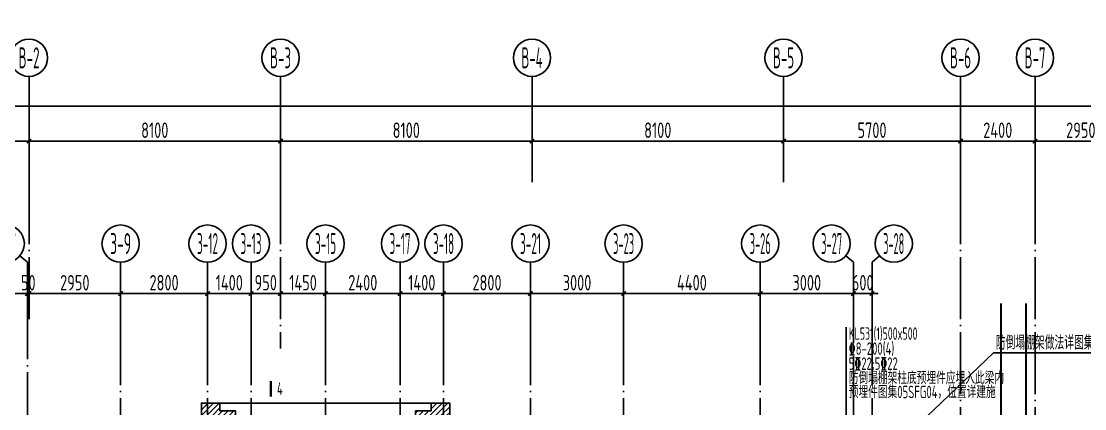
# Model space of a CAD drawing. Header units: millimetres. Extents: x 64473 to 386235, y 427387 to 703525.
# Drawn here: x 202196 to 236447, y 670514 to 683003 of the extents above; entities that cross this region are included whole.
import ezdxf
from ezdxf.enums import TextEntityAlignment as Align

# ---------------------------------------------------------------- set-up
doc = ezdxf.new("R2010")
doc.units = ezdxf.units.MM
doc.header["$LTSCALE"] = 100
doc.header["$PDMODE"] = 35
doc.header["$PDSIZE"] = 200
doc.linetypes.add('DOTE', pattern=[2.42, 2, -0.2, 0.02, -0.2])
for name, color, linetype in [('B-TEXT', 7, 'Continuous'), ('h斜线-1层', 7, 'Continuous'), ('L-AXIS', 3, 'Continuous'), ('L-dote', 253, 'DOTE'), ('L-TEXT', 6, 'Continuous'), ('wall-主楼', 2, 'Continuous'), ('垂直标注', 31, 'Continuous'), ('梁', 4, 'Continuous')]:
    doc.layers.add(name, color=color, linetype=linetype)
doc.styles.add('_TCH_AXIS', font='tssdeng.shx', dxfattribs={"width": 0.7, "bigfont": 'tssdchn.shx'})
doc.styles.add('COMPLEX', font='tssdeng.shx', dxfattribs={"width": 0.7, "bigfont": 'tssdchn.shx'})
doc.styles.get("Standard").update_dxf_attribs({"font": 'tssdeng.shx', "width": 0.7, "bigfont": 'tssdchn.shx'})
doc.styles.add('TSSD_Dimension', font='Tssdeng.shx', dxfattribs={"width": 0.7, "bigfont": 'tssdchn.shx'})
doc.dimstyles.new('TSSD_100_100$0', dxfattribs={"dimtxt": 300, "dimasz": 100, "dimexe": 250, "dimexo": 250, "dimgap": 100, "dimtad": 1, "dimdec": 0, "dimzin": 0, "dimdsep": 46, "dimtxsty": 'TSSD_Dimension', "dimblk": '_tsdbk', "dimblk1": '_tsdbk', "dimblk2": '_tsdbk', "dimsah": 1, "dimcen": 0, "dimclrt": 7, "dimadec": 0, "dimazin": 0, "dimtfac": 1, "dimtdec": 0, "dimtix": 1, "dimtmove": 2, "dimatfit": 3, "dimldrblk": '_tsdbk', "dimfxl": 1, "dimtolj": 1, "dimtzin": 0, "dimarcsym": 0})

# ---------------------------------------------------------------- blocks, each defined once
blk = doc.blocks.new('_tsdbk')
blk.add_line((-1, 0), (0, 0))
at = {"const_width": 0.5}
blk.add_lwpolyline([(-0.7, -0.7), (0.7, 0.7)], dxfattribs=at)
blk = doc.blocks.new('*D61')
at = {"layer": 'Defpoints', "color": 0}
for p in [(359046, 680262), (196946, 678055), (359046, 678055)]:
    blk.add_point(p, dxfattribs=at)
at = {"layer": 'L-AXIS', "color": 0, "lineweight": -2}
for p, q in [((196946, 678305), (196946, 680512)), ((197046, 680262), (358946, 680262)), ((359046, 678305), (359046, 680512))]:
    blk.add_line(p, q, dxfattribs=at)
at = {"layer": 'L-AXIS', "color": 0, "lineweight": -2, "xscale": 100, "yscale": 100, "zscale": 100, "rotation": 180}
blk.add_blockref('_tsdbk', (196946, 680262), dxfattribs=at)
at = {"layer": 'L-AXIS', "color": 0, "lineweight": -2, "xscale": 100, "yscale": 100, "zscale": 100}
blk.add_blockref('_tsdbk', (359046, 680262), dxfattribs=at)
at = {"layer": 'L-AXIS', "color": 7, "insert": (250239, 680612), "char_height": 500, "attachment_point": 5, "style": 'TSSD_Dimension'}
blk.add_mtext('\\A1;162100', dxfattribs=at)
blk = doc.blocks.new('_AXISO')
blk.add_circle((0, 0), 0.5)
at = {"layer": 'B-TEXT', "style": 'COMPLEX', "width": 1.450893}
blk.add_attdef('A', text='', height=0.56, dxfattribs=at).set_placement((0.249375, -0.28), (0.749375, -0.28), align=Align.FIT)
blk = doc.blocks.new('*D209')
at = {"layer": 'Defpoints', "color": 0}
for p in [(210546, 679141), (202446, 677820), (210546, 677820)]:
    blk.add_point(p, dxfattribs=at)
at = {"layer": 'L-AXIS', "color": 0, "lineweight": -2}
for p, q in [((202446, 678070), (202446, 679391)), ((210546, 678070), (210546, 679391)), ((202546, 679141), (210446, 679141))]:
    blk.add_line(p, q, dxfattribs=at)
at = {"layer": 'L-AXIS', "color": 0, "lineweight": -2, "xscale": 100, "yscale": 100, "zscale": 100, "rotation": 180}
blk.add_blockref('_tsdbk', (202446, 679141), dxfattribs=at)
at = {"layer": 'L-AXIS', "color": 0, "lineweight": -2, "xscale": 100, "yscale": 100, "zscale": 100}
blk.add_blockref('_tsdbk', (210546, 679141), dxfattribs=at)
at = {"layer": 'L-AXIS', "color": 7, "insert": (206496, 679491), "char_height": 500, "attachment_point": 5, "style": 'TSSD_Dimension'}
blk.add_mtext('\\A1;8100', dxfattribs=at)
blk = doc.blocks.new('*D211')
at = {"layer": 'Defpoints', "color": 0}
for p in [(210546, 674227), (209596, 673272), (210546, 673272)]:
    blk.add_point(p, dxfattribs=at)
at = {"layer": 'L-AXIS', "color": 0, "lineweight": -2}
for p, q in [((209596, 673522), (209596, 674477)), ((210546, 673522), (210546, 674477)), ((209696, 674227), (210446, 674227))]:
    blk.add_line(p, q, dxfattribs=at)
at = {"layer": 'L-AXIS', "color": 0, "lineweight": -2, "xscale": 100, "yscale": 100, "zscale": 100, "rotation": 180}
blk.add_blockref('_tsdbk', (209596, 674227), dxfattribs=at)
at = {"layer": 'L-AXIS', "color": 0, "lineweight": -2, "xscale": 100, "yscale": 100, "zscale": 100}
blk.add_blockref('_tsdbk', (210546, 674227), dxfattribs=at)
at = {"layer": 'L-AXIS', "color": 7, "insert": (210071, 674577), "char_height": 500, "attachment_point": 5, "style": 'TSSD_Dimension'}
blk.add_mtext('\\A1;950', dxfattribs=at)
blk = doc.blocks.new('*D269')
at = {"layer": 'Defpoints', "color": 0}
for p in [(202396, 674227), (199096, 673272), (202396, 673272)]:
    blk.add_point(p, dxfattribs=at)
at = {"layer": 'L-AXIS', "color": 0, "lineweight": -2}
for p, q in [((199096, 673522), (199096, 674477)), ((202396, 673522), (202396, 674477)), ((199196, 674227), (202296, 674227))]:
    blk.add_line(p, q, dxfattribs=at)
at = {"layer": 'L-AXIS', "color": 0, "lineweight": -2, "xscale": 100, "yscale": 100, "zscale": 100, "rotation": 180}
blk.add_blockref('_tsdbk', (199096, 674227), dxfattribs=at)
at = {"layer": 'L-AXIS', "color": 0, "lineweight": -2, "xscale": 100, "yscale": 100, "zscale": 100}
blk.add_blockref('_tsdbk', (202396, 674227), dxfattribs=at)
at = {"layer": 'L-AXIS', "color": 7, "insert": (200746, 674577), "char_height": 500, "attachment_point": 5, "style": 'TSSD_Dimension'}
blk.add_mtext('\\A1;3300', dxfattribs=at)
blk = doc.blocks.new('*D272')
at = {"layer": 'Defpoints', "color": 0}
for p in [(208196, 674227), (205396, 673272), (208196, 673272)]:
    blk.add_point(p, dxfattribs=at)
at = {"layer": 'L-AXIS', "color": 0, "lineweight": -2}
for p, q in [((205396, 673522), (205396, 674477)), ((208196, 673522), (208196, 674477)), ((205496, 674227), (208096, 674227))]:
    blk.add_line(p, q, dxfattribs=at)
at = {"layer": 'L-AXIS', "color": 0, "lineweight": -2, "xscale": 100, "yscale": 100, "zscale": 100, "rotation": 180}
blk.add_blockref('_tsdbk', (205396, 674227), dxfattribs=at)
at = {"layer": 'L-AXIS', "color": 0, "lineweight": -2, "xscale": 100, "yscale": 100, "zscale": 100}
blk.add_blockref('_tsdbk', (208196, 674227), dxfattribs=at)
at = {"layer": 'L-AXIS', "color": 7, "insert": (206796, 674577), "char_height": 500, "attachment_point": 5, "style": 'TSSD_Dimension'}
blk.add_mtext('\\A1;2800', dxfattribs=at)
blk = doc.blocks.new('*D273')
at = {"layer": 'Defpoints', "color": 0}
for p in [(205396, 674227), (202446, 673272), (205396, 673272)]:
    blk.add_point(p, dxfattribs=at)
at = {"layer": 'L-AXIS', "color": 0, "lineweight": -2}
for p, q in [((202446, 673522), (202446, 674477)), ((205396, 673522), (205396, 674477)), ((202546, 674227), (205296, 674227))]:
    blk.add_line(p, q, dxfattribs=at)
at = {"layer": 'L-AXIS', "color": 0, "lineweight": -2, "xscale": 100, "yscale": 100, "zscale": 100, "rotation": 180}
blk.add_blockref('_tsdbk', (202446, 674227), dxfattribs=at)
at = {"layer": 'L-AXIS', "color": 0, "lineweight": -2, "xscale": 100, "yscale": 100, "zscale": 100}
blk.add_blockref('_tsdbk', (205396, 674227), dxfattribs=at)
at = {"layer": 'L-AXIS', "color": 7, "insert": (203921, 674577), "char_height": 500, "attachment_point": 5, "style": 'TSSD_Dimension'}
blk.add_mtext('\\A1;2950', dxfattribs=at)
blk = doc.blocks.new('*D274')
at = {"layer": 'Defpoints', "color": 0}
for p in [(202446, 674227), (202396, 673272), (202446, 673272)]:
    blk.add_point(p, dxfattribs=at)
at = {"layer": 'L-AXIS', "color": 0, "lineweight": -2}
for p, q in [((202396, 673522), (202396, 674477)), ((202446, 673522), (202446, 674477)), ((202296, 674227), (202196, 674227)), ((202396, 674227), (202446, 674227)), ((202546, 674227), (202646, 674227))]:
    blk.add_line(p, q, dxfattribs=at)
at = {"layer": 'L-AXIS', "color": 0, "lineweight": -2, "xscale": 100, "yscale": 100, "zscale": 100}
blk.add_blockref('_tsdbk', (202396, 674227), dxfattribs=at)
at = {"layer": 'L-AXIS', "color": 0, "lineweight": -2, "xscale": 100, "yscale": 100, "zscale": 100, "rotation": 180}
blk.add_blockref('_tsdbk', (202446, 674227), dxfattribs=at)
at = {"layer": 'L-AXIS', "color": 7, "insert": (202421, 674577), "char_height": 500, "attachment_point": 5, "style": 'TSSD_Dimension'}
blk.add_mtext('\\A1;50', dxfattribs=at)
blk = doc.blocks.new('*D275')
at = {"layer": 'Defpoints', "color": 0}
for p in [(209596, 674227), (208196, 673272), (209596, 673272)]:
    blk.add_point(p, dxfattribs=at)
at = {"layer": 'L-AXIS', "color": 0, "lineweight": -2}
for p, q in [((208196, 673522), (208196, 674477)), ((209596, 673522), (209596, 674477)), ((208296, 674227), (209496, 674227))]:
    blk.add_line(p, q, dxfattribs=at)
at = {"layer": 'L-AXIS', "color": 0, "lineweight": -2, "xscale": 100, "yscale": 100, "zscale": 100, "rotation": 180}
blk.add_blockref('_tsdbk', (208196, 674227), dxfattribs=at)
at = {"layer": 'L-AXIS', "color": 0, "lineweight": -2, "xscale": 100, "yscale": 100, "zscale": 100}
blk.add_blockref('_tsdbk', (209596, 674227), dxfattribs=at)
at = {"layer": 'L-AXIS', "color": 7, "insert": (208896, 674577), "char_height": 500, "attachment_point": 5, "style": 'TSSD_Dimension'}
blk.add_mtext('\\A1;1400', dxfattribs=at)
blk = doc.blocks.new('*D276')
at = {"layer": 'Defpoints', "color": 0}
for p in [(202446, 679141), (196946, 677820), (202446, 677820)]:
    blk.add_point(p, dxfattribs=at)
at = {"layer": 'L-AXIS', "color": 0, "lineweight": -2}
for p, q in [((196946, 678070), (196946, 679391)), ((202446, 678070), (202446, 679391)), ((197046, 679141), (202346, 679141))]:
    blk.add_line(p, q, dxfattribs=at)
at = {"layer": 'L-AXIS', "color": 0, "lineweight": -2, "xscale": 100, "yscale": 100, "zscale": 100, "rotation": 180}
blk.add_blockref('_tsdbk', (196946, 679141), dxfattribs=at)
at = {"layer": 'L-AXIS', "color": 0, "lineweight": -2, "xscale": 100, "yscale": 100, "zscale": 100}
blk.add_blockref('_tsdbk', (202446, 679141), dxfattribs=at)
at = {"layer": 'L-AXIS', "color": 7, "insert": (199696, 679491), "char_height": 500, "attachment_point": 5, "style": 'TSSD_Dimension'}
blk.add_mtext('\\A1;5500', dxfattribs=at)
blk = doc.blocks.new('*D328')
at = {"layer": 'Defpoints', "color": 0}
for p in [(225996, 674227), (221596, 673272), (225996, 673272)]:
    blk.add_point(p, dxfattribs=at)
at = {"layer": 'L-AXIS', "color": 0, "lineweight": -2}
for p, q in [((221596, 673522), (221596, 674477)), ((225996, 673522), (225996, 674477)), ((221696, 674227), (225896, 674227))]:
    blk.add_line(p, q, dxfattribs=at)
at = {"layer": 'L-AXIS', "color": 0, "lineweight": -2, "xscale": 100, "yscale": 100, "zscale": 100, "rotation": 180}
blk.add_blockref('_tsdbk', (221596, 674227), dxfattribs=at)
at = {"layer": 'L-AXIS', "color": 0, "lineweight": -2, "xscale": 100, "yscale": 100, "zscale": 100}
blk.add_blockref('_tsdbk', (225996, 674227), dxfattribs=at)
at = {"layer": 'L-AXIS', "color": 7, "insert": (223796, 674577), "char_height": 500, "attachment_point": 5, "style": 'TSSD_Dimension'}
blk.add_mtext('\\A1;4400', dxfattribs=at)
blk = doc.blocks.new('*D337')
at = {"layer": 'Defpoints', "color": 0}
for p in [(218596, 674227), (215796, 673272), (218596, 673272)]:
    blk.add_point(p, dxfattribs=at)
at = {"layer": 'L-AXIS', "color": 0, "lineweight": -2}
for p, q in [((215796, 673522), (215796, 674477)), ((218596, 673522), (218596, 674477)), ((215896, 674227), (218496, 674227))]:
    blk.add_line(p, q, dxfattribs=at)
at = {"layer": 'L-AXIS', "color": 0, "lineweight": -2, "xscale": 100, "yscale": 100, "zscale": 100, "rotation": 180}
blk.add_blockref('_tsdbk', (215796, 674227), dxfattribs=at)
at = {"layer": 'L-AXIS', "color": 0, "lineweight": -2, "xscale": 100, "yscale": 100, "zscale": 100}
blk.add_blockref('_tsdbk', (218596, 674227), dxfattribs=at)
at = {"layer": 'L-AXIS', "color": 7, "insert": (217196, 674577), "char_height": 500, "attachment_point": 5, "style": 'TSSD_Dimension'}
blk.add_mtext('\\A1;2800', dxfattribs=at)
blk = doc.blocks.new('*D338')
at = {"layer": 'Defpoints', "color": 0}
for p in [(214396, 674227), (211996, 673272), (214396, 673272)]:
    blk.add_point(p, dxfattribs=at)
at = {"layer": 'L-AXIS', "color": 0, "lineweight": -2}
for p, q in [((211996, 673522), (211996, 674477)), ((214396, 673522), (214396, 674477)), ((212096, 674227), (214296, 674227))]:
    blk.add_line(p, q, dxfattribs=at)
at = {"layer": 'L-AXIS', "color": 0, "lineweight": -2, "xscale": 100, "yscale": 100, "zscale": 100, "rotation": 180}
blk.add_blockref('_tsdbk', (211996, 674227), dxfattribs=at)
at = {"layer": 'L-AXIS', "color": 0, "lineweight": -2, "xscale": 100, "yscale": 100, "zscale": 100}
blk.add_blockref('_tsdbk', (214396, 674227), dxfattribs=at)
at = {"layer": 'L-AXIS', "color": 7, "insert": (213196, 674577), "char_height": 500, "attachment_point": 5, "style": 'TSSD_Dimension'}
blk.add_mtext('\\A1;2400', dxfattribs=at)
blk = doc.blocks.new('*D339')
at = {"layer": 'Defpoints', "color": 0}
for p in [(211996, 674227), (210546, 673272), (211996, 673272)]:
    blk.add_point(p, dxfattribs=at)
at = {"layer": 'L-AXIS', "color": 0, "lineweight": -2}
for p, q in [((210546, 673522), (210546, 674477)), ((211996, 673522), (211996, 674477)), ((210646, 674227), (211896, 674227))]:
    blk.add_line(p, q, dxfattribs=at)
at = {"layer": 'L-AXIS', "color": 0, "lineweight": -2, "xscale": 100, "yscale": 100, "zscale": 100, "rotation": 180}
blk.add_blockref('_tsdbk', (210546, 674227), dxfattribs=at)
at = {"layer": 'L-AXIS', "color": 0, "lineweight": -2, "xscale": 100, "yscale": 100, "zscale": 100}
blk.add_blockref('_tsdbk', (211996, 674227), dxfattribs=at)
at = {"layer": 'L-AXIS', "color": 7, "insert": (211271, 674577), "char_height": 500, "attachment_point": 5, "style": 'TSSD_Dimension'}
blk.add_mtext('\\A1;1450', dxfattribs=at)
blk = doc.blocks.new('*D340')
at = {"layer": 'Defpoints', "color": 0}
for p in [(215796, 674227), (214396, 673272), (215796, 673272)]:
    blk.add_point(p, dxfattribs=at)
at = {"layer": 'L-AXIS', "color": 0, "lineweight": -2}
for p, q in [((214396, 673522), (214396, 674477)), ((215796, 673522), (215796, 674477)), ((214496, 674227), (215696, 674227))]:
    blk.add_line(p, q, dxfattribs=at)
at = {"layer": 'L-AXIS', "color": 0, "lineweight": -2, "xscale": 100, "yscale": 100, "zscale": 100, "rotation": 180}
blk.add_blockref('_tsdbk', (214396, 674227), dxfattribs=at)
at = {"layer": 'L-AXIS', "color": 0, "lineweight": -2, "xscale": 100, "yscale": 100, "zscale": 100}
blk.add_blockref('_tsdbk', (215796, 674227), dxfattribs=at)
at = {"layer": 'L-AXIS', "color": 7, "insert": (215096, 674577), "char_height": 500, "attachment_point": 5, "style": 'TSSD_Dimension'}
blk.add_mtext('\\A1;1400', dxfattribs=at)
blk = doc.blocks.new('*D342')
at = {"layer": 'Defpoints', "color": 0}
for p in [(221596, 674227), (218596, 673272), (221596, 673272)]:
    blk.add_point(p, dxfattribs=at)
at = {"layer": 'L-AXIS', "color": 0, "lineweight": -2}
for p, q in [((218596, 673522), (218596, 674477)), ((221596, 673522), (221596, 674477)), ((218696, 674227), (221496, 674227))]:
    blk.add_line(p, q, dxfattribs=at)
at = {"layer": 'L-AXIS', "color": 0, "lineweight": -2, "xscale": 100, "yscale": 100, "zscale": 100, "rotation": 180}
blk.add_blockref('_tsdbk', (218596, 674227), dxfattribs=at)
at = {"layer": 'L-AXIS', "color": 0, "lineweight": -2, "xscale": 100, "yscale": 100, "zscale": 100}
blk.add_blockref('_tsdbk', (221596, 674227), dxfattribs=at)
at = {"layer": 'L-AXIS', "color": 7, "insert": (220096, 674577), "char_height": 500, "attachment_point": 5, "style": 'TSSD_Dimension'}
blk.add_mtext('\\A1;3000', dxfattribs=at)
blk = doc.blocks.new('*D345')
at = {"layer": 'Defpoints', "color": 0}
for p in [(229596, 674227), (228996, 673272), (229596, 673272)]:
    blk.add_point(p, dxfattribs=at)
at = {"layer": 'L-AXIS', "color": 0, "lineweight": -2}
for p, q in [((228996, 673522), (228996, 674477)), ((229596, 673522), (229596, 674477)), ((228896, 674227), (228796, 674227)), ((228996, 674227), (229596, 674227)), ((229696, 674227), (229796, 674227))]:
    blk.add_line(p, q, dxfattribs=at)
at = {"layer": 'L-AXIS', "color": 0, "lineweight": -2, "xscale": 100, "yscale": 100, "zscale": 100}
blk.add_blockref('_tsdbk', (228996, 674227), dxfattribs=at)
at = {"layer": 'L-AXIS', "color": 0, "lineweight": -2, "xscale": 100, "yscale": 100, "zscale": 100, "rotation": 180}
blk.add_blockref('_tsdbk', (229596, 674227), dxfattribs=at)
at = {"layer": 'L-AXIS', "color": 7, "insert": (229296, 674577), "char_height": 500, "attachment_point": 5, "style": 'TSSD_Dimension'}
blk.add_mtext('\\A1;600', dxfattribs=at)
blk = doc.blocks.new('*D346')
at = {"layer": 'Defpoints', "color": 0}
for p in [(228996, 674227), (225996, 673272), (228996, 673272)]:
    blk.add_point(p, dxfattribs=at)
at = {"layer": 'L-AXIS', "color": 0, "lineweight": -2}
for p, q in [((225996, 673522), (225996, 674477)), ((228996, 673522), (228996, 674477)), ((226096, 674227), (228896, 674227))]:
    blk.add_line(p, q, dxfattribs=at)
at = {"layer": 'L-AXIS', "color": 0, "lineweight": -2, "xscale": 100, "yscale": 100, "zscale": 100, "rotation": 180}
blk.add_blockref('_tsdbk', (225996, 674227), dxfattribs=at)
at = {"layer": 'L-AXIS', "color": 0, "lineweight": -2, "xscale": 100, "yscale": 100, "zscale": 100}
blk.add_blockref('_tsdbk', (228996, 674227), dxfattribs=at)
at = {"layer": 'L-AXIS', "color": 7, "insert": (227496, 674577), "char_height": 500, "attachment_point": 5, "style": 'TSSD_Dimension'}
blk.add_mtext('\\A1;3000', dxfattribs=at)
blk = doc.blocks.new('*D347')
at = {"layer": 'Defpoints', "color": 0}
for p in [(226746, 679141), (218646, 677820), (226746, 677820)]:
    blk.add_point(p, dxfattribs=at)
at = {"layer": 'L-AXIS', "color": 0, "lineweight": -2}
for p, q in [((218646, 678070), (218646, 679391)), ((226746, 678070), (226746, 679391)), ((218746, 679141), (226646, 679141))]:
    blk.add_line(p, q, dxfattribs=at)
at = {"layer": 'L-AXIS', "color": 0, "lineweight": -2, "xscale": 100, "yscale": 100, "zscale": 100, "rotation": 180}
blk.add_blockref('_tsdbk', (218646, 679141), dxfattribs=at)
at = {"layer": 'L-AXIS', "color": 0, "lineweight": -2, "xscale": 100, "yscale": 100, "zscale": 100}
blk.add_blockref('_tsdbk', (226746, 679141), dxfattribs=at)
at = {"layer": 'L-AXIS', "color": 7, "insert": (222696, 679491), "char_height": 500, "attachment_point": 5, "style": 'TSSD_Dimension'}
blk.add_mtext('\\A1;8100', dxfattribs=at)
blk = doc.blocks.new('*D348')
at = {"layer": 'Defpoints', "color": 0}
for p in [(218646, 679141), (210546, 677820), (218646, 677820)]:
    blk.add_point(p, dxfattribs=at)
at = {"layer": 'L-AXIS', "color": 0, "lineweight": -2}
for p, q in [((210546, 678070), (210546, 679391)), ((218646, 678070), (218646, 679391)), ((210646, 679141), (218546, 679141))]:
    blk.add_line(p, q, dxfattribs=at)
at = {"layer": 'L-AXIS', "color": 0, "lineweight": -2, "xscale": 100, "yscale": 100, "zscale": 100, "rotation": 180}
blk.add_blockref('_tsdbk', (210546, 679141), dxfattribs=at)
at = {"layer": 'L-AXIS', "color": 0, "lineweight": -2, "xscale": 100, "yscale": 100, "zscale": 100}
blk.add_blockref('_tsdbk', (218646, 679141), dxfattribs=at)
at = {"layer": 'L-AXIS', "color": 7, "insert": (214596, 679491), "char_height": 500, "attachment_point": 5, "style": 'TSSD_Dimension'}
blk.add_mtext('\\A1;8100', dxfattribs=at)
blk = doc.blocks.new('*D349')
at = {"layer": 'Defpoints', "color": 0}
for p in [(234846, 679141), (232446, 677820), (234846, 677820)]:
    blk.add_point(p, dxfattribs=at)
at = {"layer": 'L-AXIS', "color": 0, "lineweight": -2}
for p, q in [((232446, 678070), (232446, 679391)), ((234846, 678070), (234846, 679391)), ((232546, 679141), (234746, 679141))]:
    blk.add_line(p, q, dxfattribs=at)
at = {"layer": 'L-AXIS', "color": 0, "lineweight": -2, "xscale": 100, "yscale": 100, "zscale": 100, "rotation": 180}
blk.add_blockref('_tsdbk', (232446, 679141), dxfattribs=at)
at = {"layer": 'L-AXIS', "color": 0, "lineweight": -2, "xscale": 100, "yscale": 100, "zscale": 100}
blk.add_blockref('_tsdbk', (234846, 679141), dxfattribs=at)
at = {"layer": 'L-AXIS', "color": 7, "insert": (233646, 679491), "char_height": 500, "attachment_point": 5, "style": 'TSSD_Dimension'}
blk.add_mtext('\\A1;2400', dxfattribs=at)
blk = doc.blocks.new('*D350')
at = {"layer": 'Defpoints', "color": 0}
for p in [(232446, 679141), (226746, 677820), (232446, 677820)]:
    blk.add_point(p, dxfattribs=at)
at = {"layer": 'L-AXIS', "color": 0, "lineweight": -2}
for p, q in [((226746, 678070), (226746, 679391)), ((232446, 678070), (232446, 679391)), ((226846, 679141), (232346, 679141))]:
    blk.add_line(p, q, dxfattribs=at)
at = {"layer": 'L-AXIS', "color": 0, "lineweight": -2, "xscale": 100, "yscale": 100, "zscale": 100, "rotation": 180}
blk.add_blockref('_tsdbk', (226746, 679141), dxfattribs=at)
at = {"layer": 'L-AXIS', "color": 0, "lineweight": -2, "xscale": 100, "yscale": 100, "zscale": 100}
blk.add_blockref('_tsdbk', (232446, 679141), dxfattribs=at)
at = {"layer": 'L-AXIS', "color": 7, "insert": (229596, 679491), "char_height": 500, "attachment_point": 5, "style": 'TSSD_Dimension'}
blk.add_mtext('\\A1;5700', dxfattribs=at)
blk = doc.blocks.new('*D351')
at = {"layer": 'Defpoints', "color": 0}
for p in [(237796, 679141), (234846, 677820), (237796, 677820)]:
    blk.add_point(p, dxfattribs=at)
at = {"layer": 'L-AXIS', "color": 0, "lineweight": -2}
for p, q in [((234846, 678070), (234846, 679391)), ((237796, 678070), (237796, 679391)), ((234946, 679141), (237696, 679141))]:
    blk.add_line(p, q, dxfattribs=at)
at = {"layer": 'L-AXIS', "color": 0, "lineweight": -2, "xscale": 100, "yscale": 100, "zscale": 100, "rotation": 180}
blk.add_blockref('_tsdbk', (234846, 679141), dxfattribs=at)
at = {"layer": 'L-AXIS', "color": 0, "lineweight": -2, "xscale": 100, "yscale": 100, "zscale": 100}
blk.add_blockref('_tsdbk', (237796, 679141), dxfattribs=at)
at = {"layer": 'L-AXIS', "color": 7, "insert": (236321, 679491), "char_height": 500, "attachment_point": 5, "style": 'TSSD_Dimension'}
blk.add_mtext('\\A1;2950', dxfattribs=at)
blk = doc.blocks.new('后浇带现场')
at = {"color": 6, "lineweight": 30}
for points in [[(714656, 762040), (714656, 738930), (710056, 738930), (710056, 730049), (775507, 730049), (775507, 772730)], [(715456, 762040), (715456, 738130), (710856, 738130), (710856, 730849), (774707, 730849), (774707, 772730)]]:
    blk.add_lwpolyline(points, dxfattribs=at)

msp = doc.modelspace()

# ---------------------------------------------------------------- hatches: boundary and pattern name
at = {"layer": 'h斜线-1层'}
h = msp.add_hatch(dxfattribs=at)
h.set_pattern_fill('ANSI31', color=256, scale=40, angle=-3e-12, style=0)
h.paths.add_polyline_path([(208596.5, 670694.7), (207996.5, 670694.7), (207996.5, 667594.7), (208096.5, 667594.7), (208096.5, 670294.5), (209096.5, 670294.5), (209096.5, 670444.7), (208596.5, 670444.7)])
h = msp.add_hatch(dxfattribs=at)
h.set_pattern_fill('ANSI31', color=256, scale=40, angle=-3e-12, style=0)
h.paths.add_polyline_path([(215996.5, 670694.7), (215396.5, 670694.7), (215396.5, 670444.7), (214896.5, 670444.7), (214896.5, 670294.5), (215896.5, 670294.6), (215896.5, 667594.7), (215996.5, 667594.7)])

# ---------------------------------------------------------------- linework, layer by layer
at = {"layer": 'L-AXIS'}
for p, q in [((202446.5, 681225.4), (202446.5, 677819.9)), ((210546.5, 681225.4), (210546.5, 677819.9)), ((218646.5, 681225.4), (218646.5, 677819.9)), ((226746.5, 681225.4), (226746.5, 677819.9)), ((232446.5, 681225.4), (232446.5, 677819.9)), ((234846.5, 681225.4), (234846.5, 677819.9)), ((202396.5, 675237.2), (202152, 675446.7)), ((228996.5, 675237.2), (228752, 675446.7)), ((229596.5, 675237.2), (229840.9, 675446.7)), ((202396.5, 675237.2), (202396.5, 673271.7)), ((205396.5, 675237.2), (205396.5, 673271.7)), ((208196.5, 675237.2), (208196.5, 673271.7)), ((209596.5, 675237.2), (209596.5, 673271.7)), ((211996.5, 675237.2), (211996.5, 673271.7)), ((214396.5, 675237.2), (214396.5, 673271.7)), ((215796.5, 675237.2), (215796.5, 673271.7)), ((218596.5, 675237.2), (218596.5, 673271.7)), ((221596.5, 675237.2), (221596.5, 673271.7)), ((225996.5, 675237.2), (225996.5, 673271.7)), ((228996.5, 675237.2), (228996.5, 673271.7)), ((229596.5, 675237.2), (229596.5, 673271.7))]:
    msp.add_line(p, q, dxfattribs=at)
at = {"layer": 'L-dote', "ltscale": 10}
for p, q in [((202446.5, 677819.9), (202446.5, 673338.2)), ((210546.5, 677819.9), (210546.5, 672455.2)), ((232446.5, 677819.9), (232446.5, 651744.7)), ((234846.5, 677819.9), (234846.6, 534412)), ((202396.5, 657594.7), (202396.5, 673271.7)), ((205396.5, 673271.7), (205396.5, 662994.7)), ((208196.5, 673271.7), (208196.5, 667494.7)), ((209596.5, 673271.7), (209596.5, 662994.7)), ((211996.5, 673271.7), (211996.5, 657594.7)), ((214396.5, 673271.7), (214396.5, 665094.7)), ((215796.5, 673271.7), (215796.5, 667494.7)), ((218596.5, 673271.7), (218596.5, 662994.7)), ((221596.5, 673271.7), (221596.5, 659394.7)), ((225996.5, 673271.7), (225996.5, 664494.7)), ((228996.5, 650852.6), (228996.5, 673271.7)), ((229596.5, 673271.7), (229596.5, 650935))]:
    msp.add_line(p, q, dxfattribs=at)
at = {"layer": 'L-TEXT'}
for q in [(230878.4, 669797.8), (241715.6, 672313.7)]:
    msp.add_line((233508, 672313.7), q, dxfattribs=at)
at = {"layer": 'L-TEXT', "const_width": 75}
msp.add_lwpolyline([(210236.2, 670902), (210236.2, 671411.5)], dxfattribs=at)
at = {"layer": 'wall-主楼'}
for points in [[(207596.5, 667194.7), (208296.5, 667194.7), (208296.5, 670094.7), (209096.5, 670094.7), (209096.5, 670444.7), (208596.5, 670444.7), (208596.5, 670694.7), (207996.5, 670694.7), (207996.5, 667594.7), (207596.5, 667594.7)], [(216396.5, 667194.7), (215696.5, 667194.7), (215696.5, 670094.7), (214896.5, 670094.7), (214896.5, 670444.7), (215396.5, 670444.7), (215396.5, 670694.7), (215996.5, 670694.7), (215996.5, 667594.7), (216396.5, 667594.7)]]:
    msp.add_lwpolyline(points, close=True, dxfattribs=at)
at = {"layer": '垂直标注'}
msp.add_line((228765.9, 673138.4), (228765.9, 669407.2), dxfattribs=at)
at = {"layer": '梁'}
msp.add_line((208596.5, 670694.7), (215396.5, 670694.7), dxfattribs=at)

# ---------------------------------------------------------------- block references
at = {"color": 3, "lineweight": 30}
msp.add_blockref('后浇带现场', (-480910.3, -88135.4), dxfattribs=at)
at = {"layer": 'L-AXIS'}
ref = msp.add_blockref('_AXISO', (202446.5, 681825.4), dxfattribs=dict(at, xscale=1199.999999999997, yscale=1200, zscale=1200, rotation=359.9996457873818))
ref.add_attrib('A', 'B-2', dxfattribs={"color": 7, "height": 678.82, "rotation": 359.99965, "style": '_TCH_AXIS', "width": 0.33871}).set_placement((202107.1, 681486), (202785.9, 681486), align=Align.FIT)
ref = msp.add_blockref('_AXISO', (210546.5, 681825.4), dxfattribs=dict(at, xscale=1199.999999999997, yscale=1200, zscale=1200, rotation=359.9996457873818))
ref.add_attrib('A', 'B-3', dxfattribs={"color": 7, "height": 678.82, "rotation": 359.99965, "style": '_TCH_AXIS', "width": 0.33871}).set_placement((210207.1, 681486), (210885.9, 681486), align=Align.FIT)
ref = msp.add_blockref('_AXISO', (218646.5, 681825.4), dxfattribs=dict(at, xscale=1199.999999999997, yscale=1200, zscale=1200, rotation=359.9996457873818))
ref.add_attrib('A', 'B-4', dxfattribs={"color": 7, "height": 678.82, "rotation": 359.99965, "style": '_TCH_AXIS', "width": 0.328125}).set_placement((218307.1, 681486), (218985.9, 681486), align=Align.FIT)
ref = msp.add_blockref('_AXISO', (226746.5, 681825.4), dxfattribs=dict(at, xscale=1199.999999999997, yscale=1200, zscale=1200, rotation=359.9996457873818))
ref.add_attrib('A', 'B-5', dxfattribs={"color": 7, "height": 678.82, "rotation": 359.99965, "style": '_TCH_AXIS', "width": 0.33871}).set_placement((226407.1, 681486), (227085.9, 681486), align=Align.FIT)
ref = msp.add_blockref('_AXISO', (232446.5, 681825.4), dxfattribs=dict(at, xscale=1199.999999999997, yscale=1200, zscale=1200, rotation=359.9996457873818))
ref.add_attrib('A', 'B-6', dxfattribs={"color": 7, "height": 678.82, "rotation": 359.99965, "style": '_TCH_AXIS', "width": 0.33871}).set_placement((232107.1, 681486), (232785.9, 681486), align=Align.FIT)
ref = msp.add_blockref('_AXISO', (234846.5, 681825.4), dxfattribs=dict(at, xscale=1199.999999999997, yscale=1200, zscale=1200, rotation=359.9996457873818))
ref.add_attrib('A', 'B-7', dxfattribs={"color": 7, "height": 678.82, "rotation": 359.99965, "style": '_TCH_AXIS', "width": 0.33871}).set_placement((234507, 681486), (235185.9, 681486), align=Align.FIT)
ref = msp.add_blockref('_AXISO', (201696.5, 675837.2), dxfattribs=dict(at, xscale=1199.999999999997, yscale=1200, zscale=1200, rotation=359.9996457873818))
ref.add_attrib('A', '3-7', dxfattribs={"color": 7, "height": 678.82, "rotation": 359.99965, "style": '_TCH_AXIS', "width": 0.355932}).set_placement((201357.1, 675497.8), (202035.9, 675497.8), align=Align.FIT)
ref = msp.add_blockref('_AXISO', (205396.5, 675837.2), dxfattribs=dict(at, xscale=1199.999999999997, yscale=1200, zscale=1200, rotation=359.9996457873818))
ref.add_attrib('A', '3-9', dxfattribs={"color": 7, "height": 678.82, "rotation": 359.99965, "style": '_TCH_AXIS', "width": 0.355932}).set_placement((205057.1, 675497.8), (205735.9, 675497.8), align=Align.FIT)
ref = msp.add_blockref('_AXISO', (208196.5, 675837.2), dxfattribs=dict(at, xscale=1199.999999999997, yscale=1200, zscale=1200, rotation=359.9996457873818))
ref.add_attrib('A', '3-12', dxfattribs={"color": 7, "height": 678.82, "rotation": 359.99965, "style": '_TCH_AXIS', "width": 0.283784}).set_placement((207857.1, 675497.8), (208535.9, 675497.8), align=Align.FIT)
ref = msp.add_blockref('_AXISO', (209596.5, 675837.2), dxfattribs=dict(at, xscale=1199.999999999997, yscale=1200, zscale=1200, rotation=359.9996457873818))
ref.add_attrib('A', '3-13', dxfattribs={"color": 7, "height": 678.82, "rotation": 359.99965, "style": '_TCH_AXIS', "width": 0.283784}).set_placement((209257.1, 675497.8), (209935.9, 675497.8), align=Align.FIT)
ref = msp.add_blockref('_AXISO', (211996.5, 675837.2), dxfattribs=dict(at, xscale=1199.999999999997, yscale=1200, zscale=1200, rotation=359.9996457873818))
ref.add_attrib('A', '3-15', dxfattribs={"color": 7, "height": 678.82, "rotation": 359.99965, "style": '_TCH_AXIS', "width": 0.283784}).set_placement((211657.1, 675497.8), (212335.9, 675497.8), align=Align.FIT)
ref = msp.add_blockref('_AXISO', (214396.5, 675837.2), dxfattribs=dict(at, xscale=1199.999999999997, yscale=1200, zscale=1200, rotation=359.9996457873818))
ref.add_attrib('A', '3-17', dxfattribs={"color": 7, "height": 678.82, "rotation": 359.99965, "style": '_TCH_AXIS', "width": 0.283784}).set_placement((214057.1, 675497.8), (214735.9, 675497.8), align=Align.FIT)
ref = msp.add_blockref('_AXISO', (215796.5, 675837.2), dxfattribs=dict(at, xscale=1199.999999999997, yscale=1200, zscale=1200, rotation=359.9996457873818))
ref.add_attrib('A', '3-18', dxfattribs={"color": 7, "height": 678.82, "rotation": 359.99965, "style": '_TCH_AXIS', "width": 0.283784}).set_placement((215457.1, 675497.8), (216135.9, 675497.8), align=Align.FIT)
ref = msp.add_blockref('_AXISO', (218596.5, 675837.2), dxfattribs=dict(at, xscale=1199.999999999997, yscale=1200, zscale=1200, rotation=359.9996457873818))
ref.add_attrib('A', '3-21', dxfattribs={"color": 7, "height": 678.82, "rotation": 359.99965, "style": '_TCH_AXIS', "width": 0.283784}).set_placement((218257.1, 675497.8), (218935.9, 675497.8), align=Align.FIT)
ref = msp.add_blockref('_AXISO', (221596.5, 675837.2), dxfattribs=dict(at, xscale=1199.999999999997, yscale=1200, zscale=1200, rotation=359.9996457873818))
ref.add_attrib('A', '3-23', dxfattribs={"color": 7, "height": 678.82, "rotation": 359.99965, "style": '_TCH_AXIS', "width": 0.265823}).set_placement((221257.1, 675497.8), (221935.9, 675497.8), align=Align.FIT)
ref = msp.add_blockref('_AXISO', (225996.5, 675837.2), dxfattribs=dict(at, xscale=1199.999999999997, yscale=1200, zscale=1200, rotation=359.9996457873818))
ref.add_attrib('A', '3-26', dxfattribs={"color": 7, "height": 678.82, "rotation": 359.99965, "style": '_TCH_AXIS', "width": 0.265823}).set_placement((225657.1, 675497.8), (226335.9, 675497.8), align=Align.FIT)
ref = msp.add_blockref('_AXISO', (228296.5, 675837.2), dxfattribs=dict(at, xscale=1199.999999999997, yscale=1200, zscale=1200, rotation=359.9996457873818))
ref.add_attrib('A', '3-27', dxfattribs={"color": 7, "height": 678.82, "rotation": 359.99965, "style": '_TCH_AXIS', "width": 0.265823}).set_placement((227957.1, 675497.8), (228635.9, 675497.8), align=Align.FIT)
ref = msp.add_blockref('_AXISO', (230296.5, 675837.2), dxfattribs=dict(at, xscale=1199.999999999997, yscale=1200, zscale=1200, rotation=359.9996457873818))
ref.add_attrib('A', '3-28', dxfattribs={"color": 7, "height": 678.82, "rotation": 359.99965, "style": '_TCH_AXIS', "width": 0.265823}).set_placement((229957.1, 675497.8), (230635.9, 675497.8), align=Align.FIT)

# ---------------------------------------------------------------- texts
at = {"layer": 'L-TEXT'}
for s, height, rotation, width, p in [('防倒塌棚架做法详图集05SFG04第10页6ZP2128-18', 450, 360, 0.7, (233582.4, 672421)), ('4', 400, 0.00006, 0.65, (210432.8, 670960.9))]:
    msp.add_text(s, height=height, rotation=rotation, dxfattribs=dict(at, width=width)).set_placement(p)
at = {"layer": '垂直标注'}
for s, height, width, p in [('KL531(1)500x500', 403, 0.6, (228846.5, 672735.4)), ('%%1328-200(4)', 402, 0.65, (228846.5, 672251.8)), ('5%%13322;5%%13322', 401, 0.65, (228846.5, 671768.2)), ('防倒塌棚架柱底预埋件应埋入此梁内', 401, 0.65, (228846.5, 671306.5)), ('预埋件图集05SFG04，位置详建施', 401, 0.65, (228846.5, 670854.9))]:
    msp.add_text(s, height=height, dxfattribs=dict(at, width=width)).set_placement(p)

# ---------------------------------------------------------------- dimensions: what is measured, and where the dimension line sits
at = {"layer": 'L-AXIS'}
dim = msp.add_linear_dim(base=(359046.5, 680262.3), p1=(196946.5, 678055.1), p2=(359046.5, 678055.1), dimstyle='TSSD_100_100$0', override={"dimtxt": 500}, dxfattribs=at)
dim.commit()
dim.dimension.update_dxf_attribs({"geometry": '*D61', "text_midpoint": (250239, 680612.3), "dimtype": 160})
for base, p1, p2, picture, middle in [((202446.5, 679141.4), (196946.5, 677819.9), (202446.5, 677819.9), '*D276', (199696.5, 679491.4)), ((210546.5, 679141.4), (202446.5, 677819.9), (210546.5, 677819.9), '*D209', (206496.5, 679491.4)), ((218646.5, 679141.4), (210546.5, 677819.9), (218646.5, 677819.9), '*D348', (214596.5, 679491.4)), ((226746.5, 679141.4), (218646.5, 677819.9), (226746.5, 677819.9), '*D347', (222696.5, 679491.4)), ((232446.5, 679141.4), (226746.5, 677819.9), (232446.5, 677819.9), '*D350', (229596.5, 679491.4)), ((234846.5, 679141.4), (232446.5, 677819.9), (234846.5, 677819.9), '*D349', (233646.5, 679491.4)), ((237796.5, 679141.4), (234846.5, 677819.9), (237796.5, 677819.9), '*D351', (236321.5, 679491.4)), ((202396.5, 674226.5), (199096.5, 673271.7), (202396.5, 673271.7), '*D269', (200746.5, 674576.5)), ((202446.5, 674226.5), (202396.5, 673271.7), (202446.5, 673271.7), '*D274', (202421.5, 674576.5)), ((205396.5, 674226.5), (202446.5, 673271.7), (205396.5, 673271.7), '*D273', (203921.5, 674576.5)), ((208196.5, 674226.5), (205396.5, 673271.7), (208196.5, 673271.7), '*D272', (206796.5, 674576.5)), ((209596.5, 674226.5), (208196.5, 673271.7), (209596.5, 673271.7), '*D275', (208896.5, 674576.5)), ((210546.5, 674226.5), (209596.5, 673271.7), (210546.5, 673271.7), '*D211', (210071.5, 674576.5)), ((211996.5, 674226.5), (210546.5, 673271.7), (211996.5, 673271.7), '*D339', (211271.5, 674576.5)), ((214396.5, 674226.5), (211996.5, 673271.7), (214396.5, 673271.7), '*D338', (213196.5, 674576.5)), ((215796.5, 674226.5), (214396.5, 673271.7), (215796.5, 673271.7), '*D340', (215096.5, 674576.5)), ((218596.5, 674226.5), (215796.5, 673271.7), (218596.5, 673271.7), '*D337', (217196.5, 674576.5)), ((221596.5, 674226.5), (218596.5, 673271.7), (221596.5, 673271.7), '*D342', (220096.5, 674576.5)), ((225996.5, 674226.5), (221596.5, 673271.7), (225996.5, 673271.7), '*D328', (223796.5, 674576.5)), ((228996.5, 674226.5), (225996.5, 673271.7), (228996.5, 673271.7), '*D346', (227496.5, 674576.5)), ((229596.5, 674226.5), (228996.5, 673271.7), (229596.5, 673271.7), '*D345', (229296.5, 674576.5))]:
    dim = msp.add_linear_dim(base=base, p1=p1, p2=p2, dimstyle='TSSD_100_100$0', override={"dimtxt": 500}, dxfattribs=at)
    dim.commit()
    dim.dimension.update_dxf_attribs({"geometry": picture, "text_midpoint": middle})

doc.saveas('drawing.dxf')
